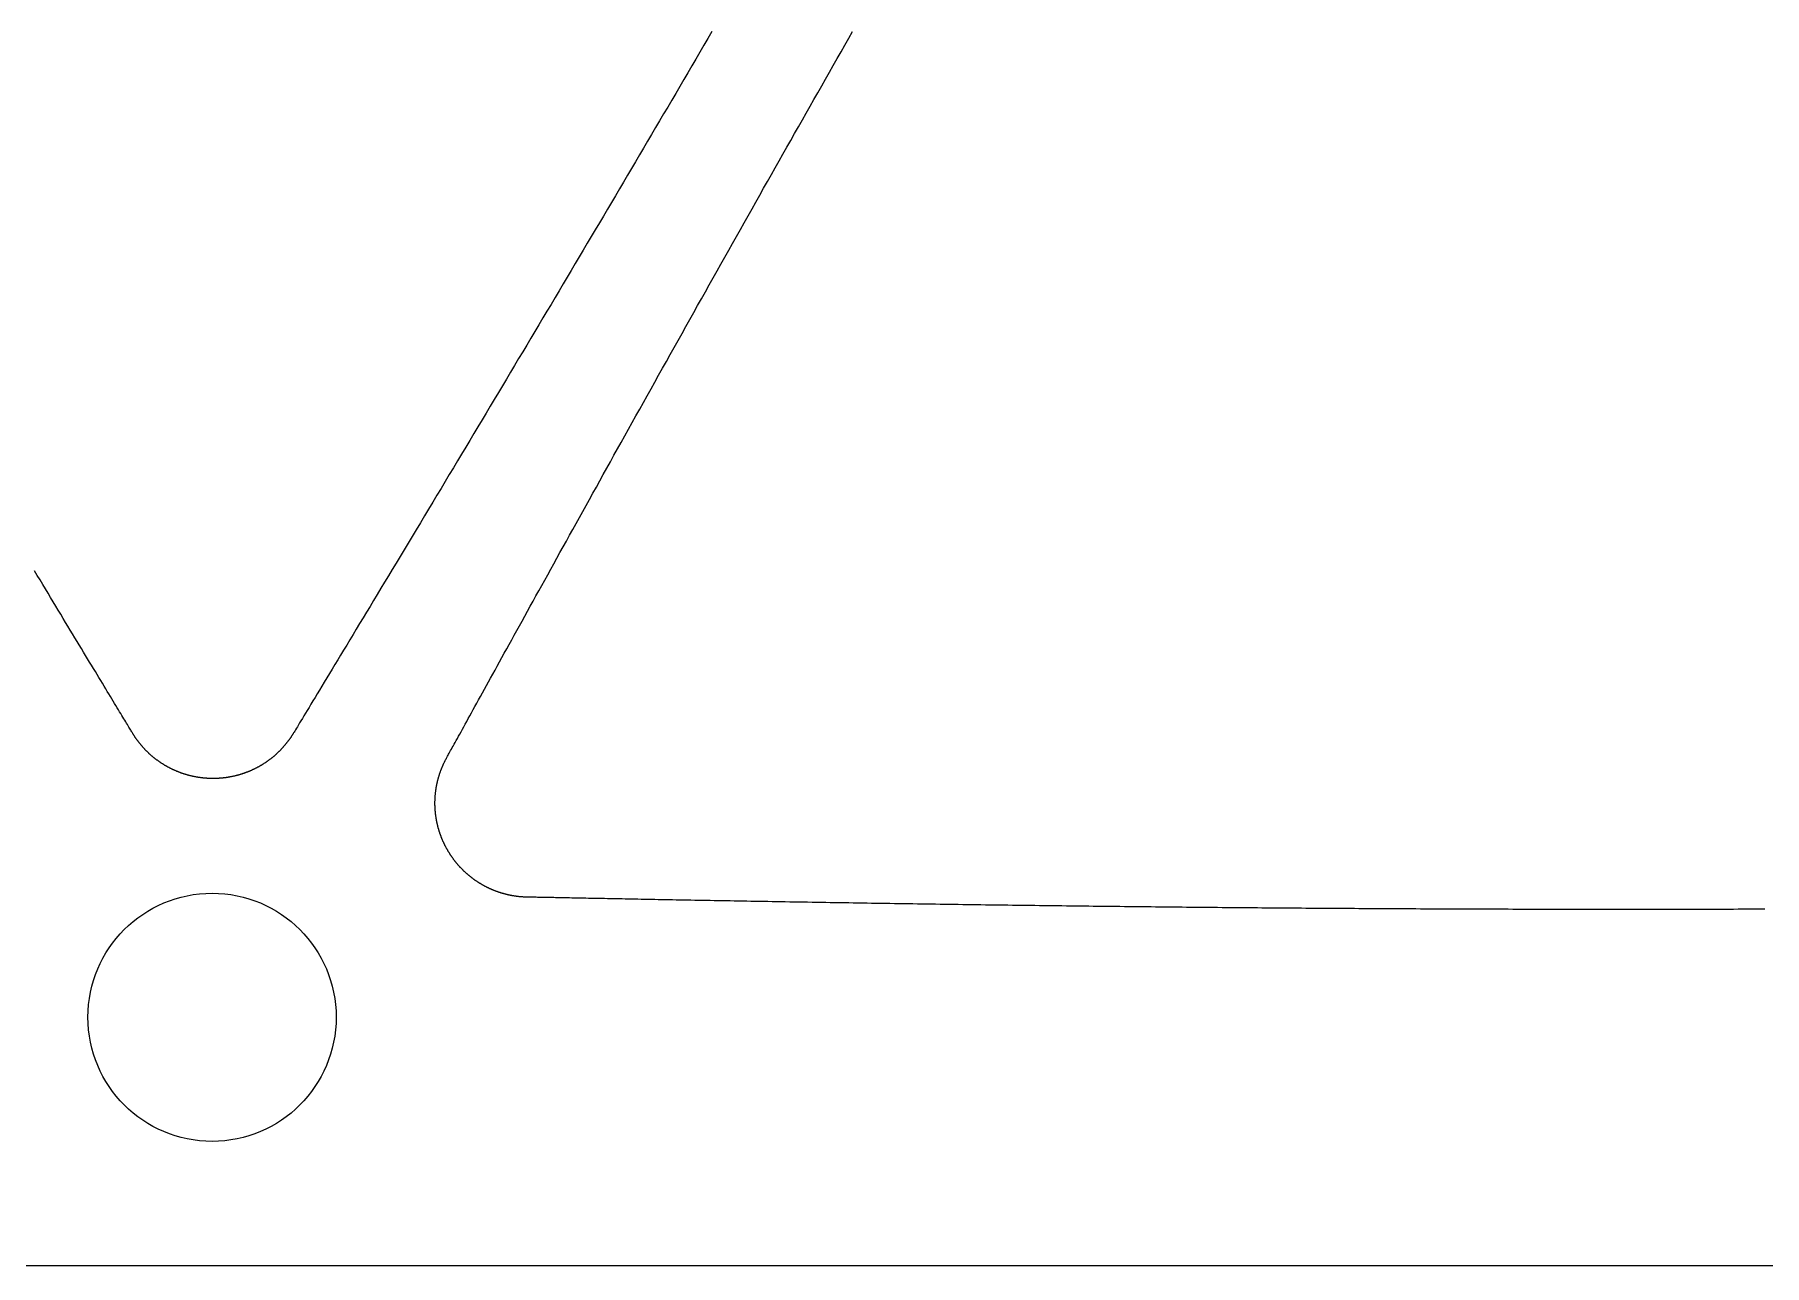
# Model space of a CAD drawing. Extents: x -3 to 136, y 0 to 121.
# Drawn here: x 31.19 to 52.1, y 0 to 14.88 of the extents above; entities that cross this region are included whole.
import ezdxf

# ---------------------------------------------------------------- set-up
doc = ezdxf.new("R2010")
doc.units = 0
doc.layers.get('0').update_dxf_attribs({"linetype": 'CONTINUOUS'})

msp = doc.modelspace()

# ---------------------------------------------------------------- linework, layer by layer
msp.add_lwpolyline([(69.26408, 119.9689, 0.57735027), (64.06792, 119.9689), (-2.59808, 4.5, 0.57735027), (0, 0), (133.332, 0, 0.57735027), (135.93008, 4.5)], format="xyb", close=True)
for points in [[(39.3755, 14.9167, 0), (39.327, 14.8338, 0), (39.2784, 14.7508, 0), (39.2297, 14.6678, 0), (39.1811, 14.5847, 0), (39.1323, 14.5016, 0), (39.0836, 14.4184, 0), (39.0348, 14.3354, 0), (38.9861, 14.2524, 0), (38.9374, 14.1694, 0), (38.8887, 14.0866, 0), (38.84, 14.0037, 0), (38.7914, 13.921, 0), (38.7427, 13.8383, 0), (38.6941, 13.7557, 0), (38.6455, 13.6731, 0), (38.5969, 13.5905, 0), (38.5483, 13.5081, 0), (38.4997, 13.4256, 0), (38.4511, 13.3432, 0), (38.4025, 13.2609, 0), (38.3539, 13.1785, 0), (38.3054, 13.0963, 0), (38.2568, 13.014, 0), (38.2082, 12.9318, 0), (38.1596, 12.8496, 0), (38.1111, 12.7674, 0), (38.0625, 12.6853, 0), (38.0139, 12.6032, 0), (37.9653, 12.5211, 0), (37.9167, 12.439, 0), (37.868, 12.357, 0), (37.8194, 12.2749, 0), (37.7708, 12.1929, 0), (37.7221, 12.1109, 0), (37.6735, 12.0288, 0), (37.6248, 11.9468, 0), (37.5761, 11.8648, 0), (37.5273, 11.7828, 0), (37.4786, 11.7008, 0), (37.4298, 11.6187, 0), (37.3811, 11.5367, 0), (37.3322, 11.4547, 0), (37.2834, 11.3726, 0), (37.2346, 11.2906, 0), (37.1857, 11.2085, 0), (37.1368, 11.1264, 0), (37.0878, 11.0443, 0), (37.0388, 10.9621, 0), (36.9898, 10.88, 0), (36.9408, 10.7978, 0), (36.8917, 10.7155, 0), (36.8426, 10.6333, 0), (36.7934, 10.551, 0), (36.7442, 10.4686, 0), (36.695, 10.3863, 0), (36.6457, 10.3039, 0), (36.5964, 10.2214, 0), (36.547, 10.1389, 0), (36.4976, 10.0564, 0), (36.4482, 9.97377, 0), (36.3987, 9.89111, 0), (36.3491, 9.80841, 0), (36.2995, 9.72564, 0), (36.2499, 9.64282, 0), (36.2002, 9.55993, 0), (36.1504, 9.47698, 0), (36.1006, 9.39396, 0), (36.0507, 9.31087, 0), (36.0008, 9.22772, 0), (35.9508, 9.14449, 0), (35.9007, 9.06118, 0), (35.8506, 8.9778, 0), (35.8007, 8.89473, 0), (35.7512, 8.81243, 0), (35.7022, 8.73093, 0), (35.6536, 8.65026, 0), (35.6056, 8.57046, 0), (35.5581, 8.49156, 0), (35.5111, 8.41359, 0), (35.4648, 8.33659, 0), (35.419, 8.2606, 0), (35.3738, 8.18563, 0), (35.3293, 8.11174, 0), (35.2854, 8.03895, 0), (35.2422, 7.9673, 0), (35.1996, 7.89681, 0), (35.1579, 7.82753, 0), (35.1168, 7.75949, 0), (35.0765, 7.69272, 0), (35.037, 7.62725, 0), (34.9983, 7.56312, 0), (34.9604, 7.50036, 0), (34.9233, 7.43901, 0), (34.8871, 7.3791, 0), (34.8518, 7.32066, 0), (34.8174, 7.26373, 0), (34.784, 7.20833, 0), (34.7514, 7.15451, 0), (34.7199, 7.1023, 0), (34.6893, 7.05173, 0), (34.6598, 7.00283, 0), (34.6312, 6.95565, 0), (34.6038, 6.9102, 0), (34.5774, 6.86653, 0), (34.5521, 6.82467, 0), (34.5279, 6.78465, 0), (34.5048, 6.74651, 0), (34.4829, 6.71029, 0), (34.4622, 6.676, 0), (34.4427, 6.64369, 0), (34.4244, 6.6134, 0), (34.4073, 6.58514, 0), (34.3915, 6.55897, 0), (34.377, 6.53491, 0), (34.3637, 6.513, 0), (34.3518, 6.49326, 0), (34.3413, 6.47574, 0), (34.3321, 6.46047, 0), (34.3243, 6.44748, 0), (34.3179, 6.4368, 0)], [(36.1697, 6.1384, 0), (36.1743, 6.14659, 0), (36.1796, 6.15613, 0), (36.1856, 6.16699, 0), (36.1924, 6.17916, 0), (36.1998, 6.19264, 0), (36.208, 6.20742, 0), (36.2168, 6.22347, 0), (36.2264, 6.2408, 0), (36.2366, 6.25939, 0), (36.2476, 6.27923, 0), (36.2592, 6.30031, 0), (36.2715, 6.32261, 0), (36.2844, 6.34613, 0), (36.298, 6.37085, 0), (36.3123, 6.39677, 0), (36.3272, 6.42387, 0), (36.3428, 6.45214, 0), (36.359, 6.48157, 0), (36.3758, 6.51216, 0), (36.3933, 6.54388, 0), (36.4114, 6.57672, 0), (36.4301, 6.61068, 0), (36.4494, 6.64575, 0), (36.4693, 6.68191, 0), (36.4898, 6.71915, 0), (36.5109, 6.75747, 0), (36.5325, 6.79684, 0), (36.5548, 6.83727, 0), (36.5776, 6.87873, 0), (36.601, 6.92122, 0), (36.625, 6.96472, 0), (36.6495, 7.00923, 0), (36.6746, 7.05474, 0), (36.7002, 7.10122, 0), (36.7264, 7.14868, 0), (36.7531, 7.1971, 0), (36.7803, 7.24646, 0), (36.808, 7.29677, 0), (36.8363, 7.348, 0), (36.8651, 7.40015, 0), (36.8943, 7.4532, 0), (36.9241, 7.50714, 0), (36.9543, 7.56197, 0), (36.9851, 7.61767, 0), (37.0163, 7.67423, 0), (37.048, 7.73164, 0), (37.0802, 7.78988, 0), (37.1128, 7.84896, 0), (37.1459, 7.90884, 0), (37.1795, 7.96954, 0), (37.2134, 8.03102, 0), (37.2479, 8.09329, 0), (37.2827, 8.15633, 0), (37.318, 8.22013, 0), (37.3537, 8.28468, 0), (37.3899, 8.34997, 0), (37.4264, 8.41598, 0), (37.4634, 8.48271, 0), (37.5007, 8.55015, 0), (37.5384, 8.61828, 0), (37.5766, 8.68709, 0), (37.6151, 8.75657, 0), (37.6539, 8.82671, 0), (37.6932, 8.8975, 0), (37.7328, 8.96893, 0), (37.7728, 9.04098, 0), (37.8131, 9.11365, 0), (37.8538, 9.18693, 0), (37.8948, 9.26079, 0), (37.9361, 9.33524, 0), (37.9778, 9.41027, 0), (38.0198, 9.48585, 0), (38.0621, 9.56198, 0), (38.1048, 9.63865, 0), (38.1477, 9.71584, 0), (38.1909, 9.79355, 0), (38.2345, 9.87177, 0), (38.2783, 9.95047, 0), (38.3224, 10.0297, 0), (38.3668, 10.1093, 0), (38.4114, 10.1894, 0), (38.4563, 10.27, 0), (38.5015, 10.351, 0), (38.5469, 10.4325, 0), (38.5926, 10.5143, 0), (38.6385, 10.5966, 0), (38.6846, 10.6792, 0), (38.731, 10.7622, 0), (38.7776, 10.8456, 0), (38.8245, 10.9294, 0), (38.8715, 11.0135, 0), (38.9187, 11.0979, 0), (38.9659, 11.1823, 0), (39.0131, 11.2666, 0), (39.0603, 11.3509, 0), (39.1075, 11.435, 0), (39.1546, 11.5191, 0), (39.2017, 11.6031, 0), (39.2488, 11.6871, 0), (39.2959, 11.7709, 0), (39.3429, 11.8547, 0), (39.3899, 11.9385, 0), (39.4369, 12.0221, 0), (39.4839, 12.1057, 0), (39.5309, 12.1893, 0), (39.5778, 12.2728, 0), (39.6248, 12.3562, 0), (39.6717, 12.4395, 0), (39.7186, 12.5228, 0), (39.7655, 12.606, 0), (39.8123, 12.6892, 0), (39.8592, 12.7723, 0), (39.9061, 12.8554, 0), (39.9529, 12.9384, 0), (39.9997, 13.0213, 0), (40.0465, 13.1042, 0), (40.0933, 13.1871, 0), (40.1401, 13.2699, 0), (40.1869, 13.3526, 0), (40.2337, 13.4354, 0), (40.2805, 13.518, 0), (40.3273, 13.6006, 0), (40.374, 13.6832, 0), (40.4208, 13.7657, 0), (40.4676, 13.8482, 0), (40.5143, 13.9307, 0), (40.5611, 14.0131, 0), (40.6078, 14.0955, 0), (40.6546, 14.1778, 0), (40.7013, 14.2601, 0), (40.7481, 14.3424, 0), (40.7948, 14.4247, 0), (40.8416, 14.5069, 0), (40.8884, 14.5891, 0), (40.9351, 14.6712, 0), (40.9819, 14.7533, 0), (41.0287, 14.8354, 0), (41.0754, 14.9175, 0)], [(32.3706, 6.4368, 0), (32.3663, 6.44405, 0), (32.3613, 6.45233, 0), (32.3557, 6.46161, 0), (32.3495, 6.47191, 0), (32.3427, 6.4832, 0), (32.3353, 6.49549, 0), (32.3273, 6.50876, 0), (32.3187, 6.52302, 0), (32.3095, 6.53824, 0), (32.2997, 6.55444, 0), (32.2894, 6.5716, 0), (32.2784, 6.58971, 0), (32.2669, 6.60877, 0), (32.2548, 6.62877, 0), (32.2421, 6.6497, 0), (32.2289, 6.67156, 0), (32.2151, 6.69435, 0), (32.2008, 6.71805, 0), (32.1859, 6.74266, 0), (32.1705, 6.76817, 0), (32.1545, 6.79458, 0), (32.138, 6.82188, 0), (32.1209, 6.85006, 0), (32.1034, 6.87911, 0), (32.0853, 6.90904, 0), (32.0666, 6.93983, 0), (32.0475, 6.97148, 0), (32.0278, 7.00397, 0), (32.0077, 7.03732, 0), (31.987, 7.07149, 0), (31.9658, 7.1065, 0), (31.9442, 7.14234, 0), (31.922, 7.17899, 0), (31.8994, 7.21645, 0), (31.8762, 7.25472, 0), (31.8526, 7.29379, 0), (31.8285, 7.33364, 0), (31.804, 7.37429, 0), (31.7789, 7.41571, 0), (31.7535, 7.45791, 0), (31.7275, 7.50087, 0), (31.7011, 7.54459, 0), (31.6743, 7.58906, 0), (31.647, 7.63428, 0), (31.6192, 7.68024, 0), (31.591, 7.72693, 0), (31.5624, 7.77435, 0), (31.5334, 7.82249, 0), (31.5039, 7.87134, 0), (31.474, 7.92091, 0), (31.4437, 7.97117, 0), (31.413, 8.02212, 0), (31.3819, 8.07377, 0), (31.3503, 8.12609, 0), (31.3184, 8.17909, 0), (31.2861, 8.23276, 0), (31.2533, 8.28709, 0), (31.2202, 8.34208, 0), (31.1867, 8.39772, 0)], [(34.3179, 6.4368, 0), (34.3152, 6.4323, 0), (34.3125, 6.42782, 0), (34.3097, 6.42335, 0), (34.307, 6.41889, 0), (34.3042, 6.41444, 0), (34.3014, 6.41001, 0), (34.2986, 6.4056, 0), (34.2957, 6.40119, 0), (34.2929, 6.3968, 0), (34.29, 6.39243, 0), (34.2871, 6.38807, 0), (34.2841, 6.38372, 0), (34.2812, 6.37939, 0), (34.2782, 6.37507, 0), (34.2752, 6.37076, 0), (34.2722, 6.36647, 0), (34.2692, 6.36219, 0), (34.2662, 6.35793, 0), (34.2631, 6.35368, 0), (34.26, 6.34945, 0), (34.2569, 6.34523, 0), (34.2538, 6.34103, 0), (34.2506, 6.33684, 0), (34.2475, 6.33266, 0), (34.2443, 6.3285, 0), (34.2411, 6.32436, 0), (34.2379, 6.32023, 0), (34.2346, 6.31611, 0), (34.2314, 6.31201, 0), (34.2281, 6.30793, 0), (34.2248, 6.30386, 0), (34.2215, 6.2998, 0), (34.2182, 6.29577, 0), (34.2148, 6.29174, 0), (34.2114, 6.28773, 0), (34.208, 6.28374, 0), (34.2046, 6.27977, 0), (34.2012, 6.2758, 0), (34.1978, 6.27186, 0), (34.1943, 6.26793, 0), (34.1908, 6.26402, 0), (34.1873, 6.26012, 0), (34.1838, 6.25624, 0), (34.1803, 6.25237, 0), (34.1767, 6.24852, 0), (34.1731, 6.24469, 0), (34.1695, 6.24087, 0), (34.1659, 6.23707, 0), (34.1623, 6.23328, 0), (34.1586, 6.22952, 0), (34.155, 6.22577, 0), (34.1513, 6.22203, 0), (34.1476, 6.21831, 0), (34.1439, 6.21461, 0), (34.1401, 6.21093, 0), (34.1364, 6.20726, 0), (34.1326, 6.20361, 0), (34.1288, 6.19998, 0), (34.125, 6.19637, 0), (34.1212, 6.19277, 0), (34.1174, 6.1892, 0), (34.1135, 6.18564, 0), (34.1097, 6.1821, 0), (34.1058, 6.17858, 0), (34.1019, 6.17507, 0), (34.098, 6.17159, 0), (34.094, 6.16812, 0), (34.0901, 6.16468, 0), (34.0861, 6.16125, 0), (34.0821, 6.15784, 0), (34.0781, 6.15444, 0), (34.0741, 6.15107, 0), (34.0701, 6.14772, 0), (34.0661, 6.14438, 0), (34.062, 6.14106, 0), (34.058, 6.13777, 0), (34.0539, 6.13449, 0), (34.0498, 6.13123, 0), (34.0457, 6.12799, 0), (34.0415, 6.12477, 0), (34.0374, 6.12156, 0), (34.0332, 6.11838, 0), (34.029, 6.11522, 0), (34.0249, 6.11207, 0), (34.0207, 6.10895, 0), (34.0164, 6.10584, 0), (34.0122, 6.10275, 0), (34.008, 6.09969, 0), (34.0037, 6.09664, 0), (33.9994, 6.09361, 0), (33.9951, 6.0906, 0), (33.9908, 6.08762, 0), (33.9865, 6.08465, 0), (33.9822, 6.0817, 0), (33.9778, 6.07877, 0), (33.9735, 6.07586, 0), (33.9691, 6.07297, 0), (33.9647, 6.0701, 0), (33.9603, 6.06725, 0), (33.9559, 6.06443, 0), (33.9515, 6.06162, 0), (33.9471, 6.05883, 0), (33.9426, 6.05606, 0), (33.9381, 6.05331, 0), (33.9337, 6.05059, 0), (33.9292, 6.04788, 0), (33.9247, 6.04519, 0), (33.9201, 6.04253, 0), (33.9156, 6.03988, 0), (33.9111, 6.03726, 0), (33.9065, 6.03465, 0), (33.9019, 6.03207, 0), (33.8974, 6.02951, 0), (33.8928, 6.02697, 0), (33.8882, 6.02446, 0), (33.8836, 6.02196, 0), (33.8789, 6.01949, 0), (33.8743, 6.01704, 0), (33.8697, 6.01461, 0), (33.865, 6.0122, 0), (33.8604, 6.00982, 0), (33.8557, 6.00745, 0), (33.851, 6.00511, 0), (33.8463, 6.00279, 0), (33.8416, 6.00049, 0), (33.8369, 5.99822, 0), (33.8322, 5.99596, 0), (33.8274, 5.99373, 0), (33.8227, 5.99152, 0), (33.818, 5.98933, 0), (33.8132, 5.98717, 0), (33.8084, 5.98502, 0), (33.8036, 5.9829, 0), (33.7989, 5.9808, 0), (33.7941, 5.97873, 0), (33.7893, 5.97667, 0), (33.7844, 5.97464, 0), (33.7796, 5.97263, 0), (33.7748, 5.97064, 0), (33.7699, 5.96868, 0), (33.7651, 5.96674, 0), (33.7602, 5.96482, 0), (33.7554, 5.96292, 0), (33.7505, 5.96104, 0), (33.7456, 5.95919, 0), (33.7407, 5.95736, 0), (33.7358, 5.95555, 0), (33.7309, 5.95377, 0), (33.726, 5.952, 0), (33.721, 5.95026, 0), (33.7161, 5.94855, 0), (33.7112, 5.94685, 0), (33.7062, 5.94518, 0), (33.7013, 5.94353, 0), (33.6963, 5.9419, 0), (33.6913, 5.9403, 0), (33.6864, 5.93872, 0), (33.6814, 5.93716, 0), (33.6764, 5.93563, 0), (33.6714, 5.93411, 0), (33.6664, 5.93263, 0), (33.6613, 5.93116, 0), (33.6563, 5.92972, 0), (33.6513, 5.9283, 0), (33.6463, 5.9269, 0), (33.6412, 5.92552, 0), (33.6362, 5.92417, 0), (33.6311, 5.92284, 0), (33.626, 5.92154, 0), (33.621, 5.92026, 0), (33.6159, 5.919, 0), (33.6108, 5.91776, 0), (33.6057, 5.91655, 0), (33.6006, 5.91536, 0), (33.5955, 5.9142, 0), (33.5904, 5.91305, 0), (33.5853, 5.91193, 0), (33.5802, 5.91084, 0), (33.5751, 5.90977, 0), (33.57, 5.90872, 0), (33.5648, 5.90769, 0), (33.5597, 5.90669, 0), (33.5545, 5.90571, 0), (33.5494, 5.90476, 0), (33.5442, 5.90382, 0), (33.5391, 5.90292, 0), (33.5339, 5.90203, 0), (33.5287, 5.90117, 0), (33.5236, 5.90033, 0), (33.5184, 5.89952, 0), (33.5132, 5.89873, 0), (33.508, 5.89797, 0), (33.5028, 5.89722, 0), (33.4976, 5.8965, 0), (33.4924, 5.89581, 0), (33.4872, 5.89514, 0), (33.482, 5.89449, 0), (33.4768, 5.89387, 0), (33.4716, 5.89327, 0), (33.4664, 5.8927, 0), (33.4612, 5.89215, 0), (33.456, 5.89162, 0), (33.4507, 5.89112, 0), (33.4455, 5.89064, 0), (33.4403, 5.89019, 0), (33.4351, 5.88976, 0), (33.4299, 5.88936, 0), (33.4246, 5.88897, 0), (33.4194, 5.88862, 0), (33.4142, 5.88828, 0), (33.409, 5.88797, 0), (33.4038, 5.88769, 0), (33.3985, 5.88743, 0), (33.3933, 5.88719, 0), (33.3881, 5.88698, 0), (33.3828, 5.88679, 0), (33.3776, 5.88662, 0), (33.3724, 5.88648, 0), (33.3672, 5.88636, 0), (33.3619, 5.88627, 0), (33.3567, 5.8862, 0), (33.3515, 5.88616, 0), (33.3463, 5.88614, 0), (33.341, 5.88614, 0), (33.3358, 5.88617, 0), (33.3306, 5.88622, 0), (33.3254, 5.88629, 0), (33.3201, 5.88639, 0), (33.3149, 5.88651, 0), (33.3097, 5.88666, 0), (33.3045, 5.88683, 0), (33.2992, 5.88702, 0), (33.294, 5.88724, 0), (33.2888, 5.88749, 0), (33.2836, 5.88775, 0), (33.2784, 5.88804, 0), (33.2732, 5.88836, 0), (33.2679, 5.88869, 0), (33.2627, 5.88906, 0), (33.2575, 5.88944, 0), (33.2523, 5.88985, 0), (33.2471, 5.89028, 0), (33.2419, 5.89074, 0), (33.2367, 5.89122, 0), (33.2315, 5.89173, 0), (33.2263, 5.89226, 0), (33.2211, 5.89281, 0), (33.2159, 5.89339, 0), (33.2107, 5.89399, 0), (33.2055, 5.89461, 0), (33.2003, 5.89526, 0), (33.1952, 5.89593, 0), (33.19, 5.89663, 0), (33.1848, 5.89735, 0), (33.1796, 5.89809, 0), (33.1745, 5.89886, 0), (33.1693, 5.89965, 0), (33.1641, 5.90047, 0), (33.159, 5.90131, 0), (33.1538, 5.90217, 0), (33.1486, 5.90306, 0), (33.1435, 5.90397, 0), (33.1383, 5.9049, 0), (33.1332, 5.90586, 0), (33.128, 5.90684, 0), (33.1229, 5.90785, 0), (33.1178, 5.90888, 0), (33.1126, 5.90993, 0), (33.1075, 5.91101, 0), (33.1024, 5.91211, 0), (33.0973, 5.91323, 0), (33.0922, 5.91438, 0), (33.0871, 5.91555, 0), (33.082, 5.91675, 0), (33.0769, 5.91797, 0), (33.0718, 5.91921, 0), (33.0667, 5.92047, 0), (33.0616, 5.92177, 0), (33.0565, 5.92308, 0), (33.0514, 5.92442, 0), (33.0464, 5.92578, 0), (33.0413, 5.92716, 0), (33.0363, 5.92857, 0), (33.0312, 5.93, 0), (33.0262, 5.93145, 0), (33.0211, 5.93293, 0), (33.0161, 5.93442, 0), (33.0111, 5.93594, 0), (33.0061, 5.93749, 0), (33.0011, 5.93906, 0), (32.9961, 5.94065, 0), (32.9911, 5.94226, 0), (32.9862, 5.94389, 0), (32.9812, 5.94555, 0), (32.9762, 5.94723, 0), (32.9713, 5.94893, 0), (32.9664, 5.95066, 0), (32.9614, 5.95241, 0), (32.9565, 5.95418, 0), (32.9516, 5.95597, 0), (32.9467, 5.95778, 0), (32.9418, 5.95962, 0), (32.9369, 5.96148, 0), (32.932, 5.96336, 0), (32.9272, 5.96527, 0), (32.9223, 5.96719, 0), (32.9174, 5.96914, 0), (32.9126, 5.97111, 0), (32.9078, 5.9731, 0), (32.9029, 5.97512, 0), (32.8981, 5.97716, 0), (32.8933, 5.97921, 0), (32.8885, 5.98129, 0), (32.8838, 5.9834, 0), (32.879, 5.98552, 0), (32.8742, 5.98767, 0), (32.8695, 5.98984, 0), (32.8647, 5.99203, 0), (32.86, 5.99424, 0), (32.8553, 5.99647, 0), (32.8506, 5.99873, 0), (32.8459, 6.001, 0), (32.8412, 6.0033, 0), (32.8365, 6.00562, 0), (32.8318, 6.00796, 0), (32.8272, 6.01033, 0), (32.8225, 6.01271, 0), (32.8179, 6.01512, 0), (32.8132, 6.01754, 0), (32.8086, 6.01999, 0), (32.804, 6.02246, 0), (32.7994, 6.02495, 0), (32.7949, 6.02747, 0), (32.7903, 6.03, 0), (32.7857, 6.03255, 0), (32.7812, 6.03513, 0), (32.7766, 6.03773, 0), (32.7721, 6.04035, 0), (32.7676, 6.04299, 0), (32.7631, 6.04565, 0), (32.7586, 6.04833, 0), (32.7541, 6.05103, 0), (32.7497, 6.05375, 0), (32.7452, 6.0565, 0), (32.7408, 6.05926, 0), (32.7363, 6.06205, 0), (32.7319, 6.06485, 0), (32.7275, 6.06768, 0), (32.7231, 6.07053, 0), (32.7188, 6.0734, 0), (32.7144, 6.07629, 0), (32.71, 6.0792, 0), (32.7057, 6.08213, 0), (32.7014, 6.08508, 0), (32.6971, 6.08805, 0), (32.6928, 6.09104, 0), (32.6885, 6.09405, 0), (32.6842, 6.09708, 0), (32.6799, 6.10014, 0), (32.6757, 6.10321, 0), (32.6714, 6.1063, 0), (32.6672, 6.10942, 0), (32.663, 6.11255, 0), (32.6588, 6.1157, 0), (32.6546, 6.11887, 0), (32.6505, 6.12207, 0), (32.6463, 6.12528, 0), (32.6422, 6.1285, 0), (32.6381, 6.13175, 0), (32.634, 6.13501, 0), (32.6299, 6.1383, 0), (32.6258, 6.1416, 0), (32.6218, 6.14492, 0), (32.6178, 6.14826, 0), (32.6137, 6.15161, 0), (32.6097, 6.15499, 0), (32.6057, 6.15838, 0), (32.6018, 6.16179, 0), (32.5978, 6.16522, 0), (32.5939, 6.16866, 0), (32.59, 6.17212, 0), (32.5861, 6.17561, 0), (32.5822, 6.1791, 0), (32.5783, 6.18262, 0), (32.5744, 6.18615, 0), (32.5706, 6.1897, 0), (32.5668, 6.19327, 0), (32.563, 6.19686, 0), (32.5592, 6.20046, 0), (32.5554, 6.20408, 0), (32.5517, 6.20772, 0), (32.5479, 6.21137, 0), (32.5442, 6.21504, 0), (32.5405, 6.21873, 0), (32.5368, 6.22244, 0), (32.5332, 6.22616, 0), (32.5295, 6.2299, 0), (32.5259, 6.23365, 0), (32.5223, 6.23742, 0), (32.5187, 6.24121, 0), (32.5151, 6.24502, 0), (32.5115, 6.24884, 0), (32.508, 6.25267, 0), (32.5045, 6.25653, 0), (32.501, 6.2604, 0), (32.4975, 6.26428, 0), (32.494, 6.26819, 0), (32.4905, 6.27211, 0), (32.4871, 6.27604, 0), (32.4837, 6.27999, 0), (32.4803, 6.28396, 0), (32.4769, 6.28794, 0), (32.4736, 6.29194, 0), (32.4702, 6.29595, 0), (32.4669, 6.29998, 0), (32.4636, 6.30402, 0), (32.4603, 6.30808, 0), (32.457, 6.31216, 0), (32.4538, 6.31625, 0), (32.4505, 6.32036, 0), (32.4473, 6.32448, 0), (32.4441, 6.32862, 0), (32.441, 6.33277, 0), (32.4378, 6.33694, 0), (32.4347, 6.34112, 0), (32.4315, 6.34531, 0), (32.4284, 6.34953, 0), (32.4254, 6.35375, 0), (32.4223, 6.35799, 0), (32.4193, 6.36225, 0), (32.4162, 6.36652, 0), (32.4132, 6.37081, 0), (32.4103, 6.37511, 0), (32.4073, 6.37942, 0), (32.4044, 6.38375, 0), (32.4014, 6.38809, 0), (32.3985, 6.39245, 0), (32.3957, 6.39682, 0), (32.3928, 6.40121, 0), (32.3899, 6.40561, 0), (32.3871, 6.41002, 0), (32.3843, 6.41445, 0), (32.3815, 6.41889, 0), (32.3788, 6.42335, 0), (32.376, 6.42782, 0), (32.3733, 6.4323, 0), (32.3706, 6.4368, 0)], [(37.1434, 4.45199, 0), (37.1382, 4.45208, 0), (37.1329, 4.45219, 0), (37.1277, 4.45233, 0), (37.1224, 4.4525, 0), (37.1172, 4.45269, 0), (37.1119, 4.4529, 0), (37.1067, 4.45314, 0), (37.1015, 4.4534, 0), (37.0962, 4.45369, 0), (37.091, 4.454, 0), (37.0858, 4.45434, 0), (37.0805, 4.4547, 0), (37.0753, 4.45508, 0), (37.0701, 4.45549, 0), (37.0649, 4.45592, 0), (37.0597, 4.45638, 0), (37.0544, 4.45686, 0), (37.0492, 4.45737, 0), (37.044, 4.4579, 0), (37.0388, 4.45845, 0), (37.0336, 4.45903, 0), (37.0284, 4.45963, 0), (37.0232, 4.46026, 0), (37.018, 4.46091, 0), (37.0128, 4.46159, 0), (37.0076, 4.46229, 0), (37.0024, 4.46301, 0), (36.9972, 4.46376, 0), (36.9921, 4.46453, 0), (36.9869, 4.46533, 0), (36.9817, 4.46615, 0), (36.9766, 4.46699, 0), (36.9714, 4.46786, 0), (36.9662, 4.46875, 0), (36.9611, 4.46967, 0), (36.9559, 4.47061, 0), (36.9508, 4.47157, 0), (36.9456, 4.47256, 0), (36.9405, 4.47357, 0), (36.9353, 4.47461, 0), (36.9302, 4.47567, 0), (36.9251, 4.47675, 0), (36.92, 4.47786, 0), (36.9148, 4.47899, 0), (36.9097, 4.48015, 0), (36.9046, 4.48133, 0), (36.8995, 4.48253, 0), (36.8944, 4.48376, 0), (36.8893, 4.48501, 0), (36.8843, 4.48628, 0), (36.8792, 4.48758, 0), (36.8741, 4.4889, 0), (36.869, 4.49025, 0), (36.864, 4.49162, 0), (36.8589, 4.49301, 0), (36.8538, 4.49443, 0), (36.8488, 4.49587, 0), (36.8438, 4.49733, 0), (36.8387, 4.49882, 0), (36.8337, 4.50033, 0), (36.8287, 4.50186, 0), (36.8237, 4.50342, 0), (36.8187, 4.50499, 0), (36.8137, 4.5066, 0), (36.8087, 4.50822, 0), (36.8037, 4.50987, 0), (36.7988, 4.51154, 0), (36.7938, 4.51323, 0), (36.7889, 4.51495, 0), (36.7839, 4.51669, 0), (36.779, 4.51845, 0), (36.7741, 4.52024, 0), (36.7691, 4.52204, 0), (36.7642, 4.52387, 0), (36.7593, 4.52573, 0), (36.7545, 4.5276, 0), (36.7496, 4.5295, 0), (36.7447, 4.53142, 0), (36.7398, 4.53336, 0), (36.735, 4.53533, 0), (36.7301, 4.53732, 0), (36.7253, 4.53933, 0), (36.7205, 4.54136, 0), (36.7157, 4.54341, 0), (36.7108, 4.54549, 0), (36.706, 4.54759, 0), (36.7013, 4.54971, 0), (36.6965, 4.55185, 0), (36.6917, 4.55402, 0), (36.6869, 4.55621, 0), (36.6822, 4.55842, 0), (36.6775, 4.56065, 0), (36.6727, 4.56291, 0), (36.668, 4.56518, 0), (36.6633, 4.56748, 0), (36.6586, 4.5698, 0), (36.6539, 4.57214, 0), (36.6492, 4.57451, 0), (36.6446, 4.57689, 0), (36.6399, 4.5793, 0), (36.6353, 4.58173, 0), (36.6306, 4.58418, 0), (36.626, 4.58665, 0), (36.6214, 4.58914, 0), (36.6168, 4.59166, 0), (36.6122, 4.5942, 0), (36.6076, 4.59676, 0), (36.6031, 4.59934, 0), (36.5985, 4.60194, 0), (36.594, 4.60456, 0), (36.5894, 4.6072, 0), (36.5849, 4.60987, 0), (36.5804, 4.61255, 0), (36.5759, 4.61526, 0), (36.5714, 4.61798, 0), (36.567, 4.62072, 0), (36.5625, 4.62349, 0), (36.5581, 4.62627, 0), (36.5537, 4.62908, 0), (36.5492, 4.6319, 0), (36.5448, 4.63475, 0), (36.5405, 4.63761, 0), (36.5361, 4.6405, 0), (36.5317, 4.6434, 0), (36.5274, 4.64632, 0), (36.5231, 4.64926, 0), (36.5188, 4.65223, 0), (36.5145, 4.65521, 0), (36.5102, 4.65821, 0), (36.5059, 4.66123, 0), (36.5016, 4.66427, 0), (36.4974, 4.66733, 0), (36.4932, 4.67041, 0), (36.489, 4.67351, 0), (36.4848, 4.67662, 0), (36.4806, 4.67976, 0), (36.4764, 4.68291, 0), (36.4723, 4.68609, 0), (36.4681, 4.68928, 0), (36.464, 4.69249, 0), (36.4599, 4.69572, 0), (36.4558, 4.69897, 0), (36.4517, 4.70223, 0), (36.4477, 4.70552, 0), (36.4436, 4.70882, 0), (36.4396, 4.71215, 0), (36.4356, 4.71549, 0), (36.4316, 4.71885, 0), (36.4276, 4.72222, 0), (36.4236, 4.72562, 0), (36.4197, 4.72903, 0), (36.4157, 4.73247, 0), (36.4118, 4.73592, 0), (36.4079, 4.73938, 0), (36.404, 4.74287, 0), (36.4001, 4.74637, 0), (36.3963, 4.7499, 0), (36.3924, 4.75343, 0), (36.3886, 4.75699, 0), (36.3848, 4.76057, 0), (36.381, 4.76416, 0), (36.3772, 4.76777, 0), (36.3735, 4.7714, 0), (36.3697, 4.77504, 0), (36.366, 4.77871, 0), (36.3623, 4.78239, 0), (36.3586, 4.78608, 0), (36.3549, 4.7898, 0), (36.3512, 4.79353, 0), (36.3476, 4.79728, 0), (36.344, 4.80104, 0), (36.3404, 4.80483, 0), (36.3368, 4.80862, 0), (36.3332, 4.81244, 0), (36.3296, 4.81627, 0), (36.3261, 4.82012, 0), (36.3226, 4.82399, 0), (36.3191, 4.82787, 0), (36.3156, 4.83177, 0), (36.3121, 4.83569, 0), (36.3086, 4.83962, 0), (36.3052, 4.84357, 0), (36.3018, 4.84754, 0), (36.2984, 4.85152, 0), (36.295, 4.85552, 0), (36.2916, 4.85954, 0), (36.2883, 4.86357, 0), (36.2849, 4.86761, 0), (36.2816, 4.87168, 0), (36.2783, 4.87576, 0), (36.2751, 4.87985, 0), (36.2718, 4.88396, 0), (36.2686, 4.88809, 0), (36.2653, 4.89223, 0), (36.2621, 4.89639, 0), (36.259, 4.90056, 0), (36.2558, 4.90474, 0), (36.2527, 4.90894, 0), (36.2495, 4.91316, 0), (36.2464, 4.91738, 0), (36.2433, 4.92162, 0), (36.2403, 4.92587, 0), (36.2372, 4.93014, 0), (36.2342, 4.93442, 0), (36.2312, 4.93871, 0), (36.2282, 4.94302, 0), (36.2253, 4.94733, 0), (36.2223, 4.95166, 0), (36.2194, 4.95601, 0), (36.2165, 4.96037, 0), (36.2136, 4.96474, 0), (36.2108, 4.96912, 0), (36.2079, 4.97351, 0), (36.2051, 4.97792, 0), (36.2023, 4.98234, 0), (36.1995, 4.98677, 0), (36.1968, 4.99121, 0), (36.1941, 4.99567, 0), (36.1913, 5.00014, 0), (36.1886, 5.00462, 0), (36.186, 5.00911, 0), (36.1833, 5.01362, 0), (36.1807, 5.01813, 0), (36.1781, 5.02266, 0), (36.1755, 5.0272, 0), (36.1729, 5.03175, 0), (36.1704, 5.03631, 0), (36.1678, 5.04089, 0), (36.1653, 5.04547, 0), (36.1629, 5.05007, 0), (36.1604, 5.05468, 0), (36.1579, 5.05929, 0), (36.1555, 5.06392, 0), (36.1531, 5.06856, 0), (36.1507, 5.07322, 0), (36.1484, 5.07788, 0), (36.1461, 5.08255, 0), (36.1437, 5.08724, 0), (36.1414, 5.09193, 0), (36.1392, 5.09664, 0), (36.1369, 5.10135, 0), (36.1347, 5.10608, 0), (36.1325, 5.11081, 0), (36.1303, 5.11556, 0), (36.1281, 5.12032, 0), (36.126, 5.12508, 0), (36.1239, 5.12986, 0), (36.1218, 5.13465, 0), (36.1197, 5.13944, 0), (36.1177, 5.14425, 0), (36.1156, 5.14906, 0), (36.1136, 5.15389, 0), (36.1116, 5.15872, 0), (36.1097, 5.16357, 0), (36.1077, 5.16842, 0), (36.1058, 5.17329, 0), (36.1039, 5.17816, 0), (36.102, 5.18304, 0), (36.1002, 5.18793, 0), (36.0983, 5.19283, 0), (36.0965, 5.19774, 0), (36.0947, 5.20266, 0), (36.093, 5.20758, 0), (36.0912, 5.21252, 0), (36.0895, 5.21746, 0), (36.0878, 5.22241, 0), (36.0861, 5.22737, 0), (36.0845, 5.23234, 0), (36.0829, 5.23732, 0), (36.0812, 5.24231, 0), (36.0797, 5.2473, 0), (36.0781, 5.2523, 0), (36.0766, 5.25731, 0), (36.075, 5.26233, 0), (36.0735, 5.26736, 0), (36.0721, 5.27239, 0), (36.0706, 5.27743, 0), (36.0692, 5.28248, 0), (36.0678, 5.28754, 0), (36.0664, 5.2926, 0), (36.0651, 5.29767, 0), (36.0637, 5.30274, 0), (36.0624, 5.30782, 0), (36.0611, 5.3129, 0), (36.0599, 5.31799, 0), (36.0586, 5.32309, 0), (36.0574, 5.32818, 0), (36.0562, 5.33329, 0), (36.0551, 5.33839, 0), (36.0539, 5.3435, 0), (36.0528, 5.34862, 0), (36.0517, 5.35374, 0), (36.0507, 5.35886, 0), (36.0496, 5.36399, 0), (36.0486, 5.36913, 0), (36.0476, 5.37426, 0), (36.0466, 5.3794, 0), (36.0457, 5.38455, 0), (36.0447, 5.38969, 0), (36.0438, 5.39485, 0), (36.0429, 5.4, 0), (36.0421, 5.40516, 0), (36.0413, 5.41032, 0), (36.0404, 5.41549, 0), (36.0397, 5.42065, 0), (36.0389, 5.42583, 0), (36.0382, 5.431, 0), (36.0374, 5.43618, 0), (36.0368, 5.44136, 0), (36.0361, 5.44654, 0), (36.0354, 5.45173, 0), (36.0348, 5.45692, 0), (36.0342, 5.46211, 0), (36.0337, 5.4673, 0), (36.0331, 5.4725, 0), (36.0326, 5.47769, 0), (36.0321, 5.48289, 0), (36.0316, 5.4881, 0), (36.0312, 5.4933, 0), (36.0307, 5.49851, 0), (36.0303, 5.50372, 0), (36.03, 5.50893, 0), (36.0296, 5.51414, 0), (36.0293, 5.51935, 0), (36.029, 5.52457, 0), (36.0287, 5.52978, 0), (36.0284, 5.535, 0), (36.0282, 5.54022, 0), (36.028, 5.54544, 0), (36.0278, 5.55066, 0), (36.0276, 5.55588, 0), (36.0275, 5.56111, 0), (36.0274, 5.56633, 0), (36.0273, 5.57156, 0), (36.0272, 5.57678, 0), (36.0272, 5.58201, 0), (36.0272, 5.58723, 0), (36.0272, 5.59246, 0), (36.0272, 5.59769, 0), (36.0272, 5.60292, 0), (36.0273, 5.60814, 0), (36.0274, 5.61337, 0), (36.0276, 5.6186, 0), (36.0277, 5.62383, 0), (36.0279, 5.62906, 0), (36.0281, 5.63428, 0), (36.0283, 5.63951, 0), (36.0285, 5.64474, 0), (36.0288, 5.64997, 0), (36.0291, 5.65519, 0), (36.0294, 5.66042, 0), (36.0298, 5.66564, 0), (36.0301, 5.67087, 0), (36.0305, 5.67609, 0), (36.0309, 5.68131, 0), (36.0314, 5.68653, 0), (36.0318, 5.69175, 0), (36.0323, 5.69697, 0), (36.0329, 5.70219, 0), (36.0334, 5.7074, 0), (36.0339, 5.71262, 0), (36.0345, 5.71783, 0), (36.0351, 5.72304, 0), (36.0358, 5.72825, 0), (36.0364, 5.73345, 0), (36.0371, 5.73865, 0), (36.0378, 5.74385, 0), (36.0386, 5.74904, 0), (36.0393, 5.75423, 0), (36.0401, 5.75941, 0), (36.0409, 5.76459, 0), (36.0417, 5.76976, 0), (36.0426, 5.77493, 0), (36.0434, 5.7801, 0), (36.0443, 5.78526, 0), (36.0453, 5.79041, 0), (36.0462, 5.79556, 0), (36.0472, 5.8007, 0), (36.0482, 5.80584, 0), (36.0492, 5.81097, 0), (36.0502, 5.8161, 0), (36.0513, 5.82122, 0), (36.0524, 5.82634, 0), (36.0535, 5.83145, 0), (36.0546, 5.83655, 0), (36.0558, 5.84165, 0), (36.0569, 5.84675, 0), (36.0581, 5.85183, 0), (36.0594, 5.85692, 0), (36.0606, 5.86199, 0), (36.0619, 5.86706, 0), (36.0632, 5.87212, 0), (36.0645, 5.87718, 0), (36.0658, 5.88223, 0), (36.0672, 5.88727, 0), (36.0686, 5.8923, 0), (36.07, 5.89733, 0), (36.0715, 5.90236, 0), (36.0729, 5.90737, 0), (36.0744, 5.91238, 0), (36.0759, 5.91738, 0), (36.0774, 5.92238, 0), (36.079, 5.92736, 0), (36.0806, 5.93234, 0), (36.0822, 5.93732, 0), (36.0838, 5.94228, 0), (36.0854, 5.94724, 0), (36.0871, 5.95219, 0), (36.0888, 5.95713, 0), (36.0905, 5.96207, 0), (36.0922, 5.96699, 0), (36.094, 5.97191, 0), (36.0958, 5.97682, 0), (36.0976, 5.98172, 0), (36.0994, 5.98662, 0), (36.1012, 5.9915, 0), (36.1031, 5.99638, 0), (36.105, 6.00125, 0), (36.1069, 6.00611, 0), (36.1089, 6.01096, 0), (36.1108, 6.0158, 0), (36.1128, 6.02064, 0), (36.1148, 6.02546, 0), (36.1169, 6.03028, 0), (36.1189, 6.03509, 0), (36.121, 6.03989, 0), (36.1231, 6.04467, 0), (36.1252, 6.04945, 0), (36.1274, 6.05423, 0), (36.1295, 6.05899, 0), (36.1317, 6.06374, 0), (36.1339, 6.06848, 0), (36.1362, 6.07321, 0), (36.1384, 6.07793, 0), (36.1407, 6.08265, 0), (36.143, 6.08735, 0), (36.1453, 6.09204, 0), (36.1477, 6.09672, 0), (36.15, 6.1014, 0), (36.1524, 6.10606, 0), (36.1548, 6.11071, 0), (36.1573, 6.11535, 0), (36.1597, 6.11998, 0), (36.1622, 6.1246, 0), (36.1647, 6.12921, 0), (36.1672, 6.13381, 0), (36.1697, 6.1384, 0)], [(52.0999, 4.30581, 0), (52.046, 4.30564, 0), (51.9922, 4.30548, 0), (51.9384, 4.30532, 0), (51.8846, 4.30516, 0), (51.8308, 4.30502, 0), (51.777, 4.30487, 0), (51.7233, 4.30474, 0), (51.6696, 4.30461, 0), (51.6158, 4.30448, 0), (51.5622, 4.30436, 0), (51.5085, 4.30424, 0), (51.4548, 4.30413, 0), (51.4012, 4.30403, 0), (51.3476, 4.30393, 0), (51.294, 4.30383, 0), (51.2404, 4.30375, 0), (51.1868, 4.30366, 0), (51.1332, 4.30359, 0), (51.0797, 4.30351, 0), (51.0262, 4.30345, 0), (50.9727, 4.30338, 0), (50.9192, 4.30333, 0), (50.8657, 4.30328, 0), (50.8122, 4.30323, 0), (50.7587, 4.30319, 0), (50.7053, 4.30316, 0), (50.6519, 4.30313, 0), (50.5985, 4.3031, 0), (50.545, 4.30308, 0), (50.4917, 4.30307, 0), (50.4383, 4.30306, 0), (50.3849, 4.30306, 0), (50.3315, 4.30306, 0), (50.2782, 4.30307, 0), (50.2249, 4.30308, 0), (50.1715, 4.3031, 0), (50.1182, 4.30312, 0), (50.0649, 4.30315, 0), (50.0116, 4.30319, 0), (49.9583, 4.30323, 0), (49.905, 4.30327, 0), (49.8518, 4.30332, 0), (49.7985, 4.30338, 0), (49.7453, 4.30344, 0), (49.692, 4.30351, 0), (49.6388, 4.30358, 0), (49.5856, 4.30366, 0), (49.5323, 4.30374, 0), (49.4791, 4.30383, 0), (49.4259, 4.30392, 0), (49.3727, 4.30402, 0), (49.3195, 4.30412, 0), (49.2663, 4.30423, 0), (49.2131, 4.30434, 0), (49.16, 4.30446, 0), (49.1068, 4.30459, 0), (49.0536, 4.30472, 0), (49.0004, 4.30485, 0), (48.9473, 4.30499, 0), (48.8941, 4.30514, 0), (48.841, 4.30529, 0), (48.7878, 4.30544, 0), (48.7347, 4.3056, 0), (48.6815, 4.30577, 0), (48.6284, 4.30594, 0), (48.5753, 4.30612, 0), (48.5221, 4.3063, 0), (48.469, 4.30649, 0), (48.4158, 4.30668, 0), (48.3627, 4.30688, 0), (48.3096, 4.30708, 0), (48.2564, 4.30729, 0), (48.2033, 4.30751, 0), (48.1502, 4.30773, 0), (48.097, 4.30795, 0), (48.0439, 4.30818, 0), (47.9908, 4.30841, 0), (47.9376, 4.30865, 0), (47.8845, 4.3089, 0), (47.8314, 4.30915, 0), (47.7782, 4.30941, 0), (47.7251, 4.30967, 0), (47.6719, 4.30993, 0), (47.6188, 4.3102, 0), (47.5656, 4.31048, 0), (47.5125, 4.31076, 0), (47.4593, 4.31105, 0), (47.4062, 4.31134, 0), (47.353, 4.31164, 0), (47.2998, 4.31194, 0), (47.2467, 4.31225, 0), (47.1935, 4.31256, 0), (47.1403, 4.31288, 0), (47.0871, 4.3132, 0), (47.0339, 4.31353, 0), (46.9807, 4.31386, 0), (46.9275, 4.3142, 0), (46.8743, 4.31454, 0), (46.8211, 4.31489, 0), (46.7678, 4.31525, 0), (46.7146, 4.3156, 0), (46.6613, 4.31597, 0), (46.6081, 4.31634, 0), (46.5548, 4.31671, 0), (46.5016, 4.31709, 0), (46.4483, 4.31748, 0), (46.395, 4.31787, 0), (46.3417, 4.31826, 0), (46.2884, 4.31866, 0), (46.2351, 4.31907, 0), (46.1817, 4.31948, 0), (46.1284, 4.31989, 0), (46.075, 4.32032, 0), (46.0217, 4.32074, 0), (45.9683, 4.32117, 0), (45.9149, 4.32161, 0), (45.8615, 4.32205, 0), (45.8081, 4.3225, 0), (45.7547, 4.32295, 0), (45.7013, 4.3234, 0), (45.6478, 4.32387, 0), (45.5944, 4.32433, 0), (45.5409, 4.3248, 0), (45.4874, 4.32528, 0), (45.4339, 4.32576, 0), (45.3804, 4.32625, 0), (45.3269, 4.32674, 0), (45.2733, 4.32724, 0), (45.2197, 4.32774, 0), (45.1662, 4.32825, 0), (45.1126, 4.32876, 0), (45.059, 4.32928, 0), (45.0053, 4.3298, 0), (44.9517, 4.33033, 0), (44.898, 4.33086, 0), (44.8444, 4.3314, 0), (44.7907, 4.33194, 0), (44.737, 4.33249, 0), (44.6832, 4.33304, 0), (44.6295, 4.3336, 0), (44.5757, 4.33417, 0), (44.5219, 4.33473, 0), (44.4681, 4.33531, 0), (44.4143, 4.33589, 0), (44.3605, 4.33647, 0), (44.3066, 4.33706, 0), (44.2527, 4.33765, 0), (44.1988, 4.33825, 0), (44.1449, 4.33885, 0), (44.0909, 4.33946, 0), (44.037, 4.34007, 0), (43.983, 4.34069, 0), (43.929, 4.34132, 0), (43.8749, 4.34194, 0), (43.8209, 4.34258, 0), (43.7668, 4.34322, 0), (43.7127, 4.34386, 0), (43.6586, 4.34451, 0), (43.6044, 4.34516, 0), (43.5503, 4.34582, 0), (43.4961, 4.34648, 0), (43.4418, 4.34715, 0), (43.3876, 4.34783, 0), (43.3333, 4.34851, 0), (43.279, 4.34919, 0), (43.2247, 4.34988, 0), (43.1704, 4.35057, 0), (43.116, 4.35127, 0), (43.0616, 4.35197, 0), (43.0072, 4.35268, 0), (42.9527, 4.35339, 0), (42.8982, 4.35411, 0), (42.8437, 4.35484, 0), (42.7892, 4.35556, 0), (42.7346, 4.3563, 0), (42.68, 4.35704, 0), (42.6254, 4.35778, 0), (42.5708, 4.35853, 0), (42.5161, 4.35928, 0), (42.4614, 4.36004, 0), (42.4066, 4.3608, 0), (42.3519, 4.36157, 0), (42.2971, 4.36234, 0), (42.2422, 4.36312, 0), (42.1874, 4.3639, 0), (42.1325, 4.36469, 0), (42.0776, 4.36548, 0), (42.0226, 4.36628, 0), (41.9676, 4.36708, 0), (41.9126, 4.36789, 0), (41.8576, 4.3687, 0), (41.8025, 4.36952, 0), (41.7474, 4.37034, 0), (41.6922, 4.37117, 0), (41.637, 4.372, 0), (41.5818, 4.37283, 0), (41.5266, 4.37368, 0), (41.4713, 4.37452, 0), (41.4159, 4.37537, 0), (41.3606, 4.37623, 0), (41.3052, 4.37709, 0), (41.2498, 4.37796, 0), (41.1943, 4.37883, 0), (41.1388, 4.3797, 0), (41.0833, 4.38058, 0), (41.0277, 4.38147, 0), (40.9721, 4.38236, 0), (40.9165, 4.38326, 0), (40.8608, 4.38416, 0), (40.8052, 4.38506, 0), (40.7497, 4.38596, 0), (40.6946, 4.38687, 0), (40.6396, 4.38777, 0), (40.5848, 4.38868, 0), (40.5303, 4.38958, 0), (40.4761, 4.39049, 0), (40.4221, 4.39139, 0), (40.3683, 4.3923, 0), (40.3148, 4.3932, 0), (40.2616, 4.39411, 0), (40.2086, 4.39501, 0), (40.1559, 4.39591, 0), (40.1034, 4.39681, 0), (40.0513, 4.39771, 0), (39.9994, 4.3986, 0), (39.9478, 4.3995, 0), (39.8965, 4.40039, 0), (39.8456, 4.40128, 0), (39.7949, 4.40217, 0), (39.7445, 4.40306, 0), (39.6945, 4.40394, 0), (39.6447, 4.40482, 0), (39.5953, 4.4057, 0), (39.5463, 4.40657, 0), (39.4975, 4.40744, 0), (39.4491, 4.40831, 0), (39.4011, 4.40918, 0), (39.3534, 4.41004, 0), (39.3061, 4.41089, 0), (39.2591, 4.41175, 0), (39.2125, 4.4126, 0), (39.1663, 4.41344, 0), (39.1204, 4.41428, 0), (39.0749, 4.41511, 0), (39.0298, 4.41594, 0), (38.9851, 4.41677, 0), (38.9408, 4.41759, 0), (38.8969, 4.4184, 0), (38.8535, 4.41921, 0), (38.8104, 4.42002, 0), (38.7677, 4.42081, 0), (38.7255, 4.4216, 0), (38.6837, 4.42239, 0), (38.6423, 4.42317, 0), (38.6014, 4.42394, 0), (38.5609, 4.4247, 0), (38.5208, 4.42546, 0), (38.4812, 4.42621, 0), (38.4421, 4.42696, 0), (38.4034, 4.42769, 0), (38.3652, 4.42842, 0), (38.3275, 4.42915, 0), (38.2902, 4.42986, 0), (38.2535, 4.43056, 0), (38.2172, 4.43126, 0), (38.1814, 4.43195, 0), (38.1461, 4.43263, 0), (38.1113, 4.4333, 0), (38.077, 4.43397, 0), (38.0433, 4.43462, 0), (38.01, 4.43527, 0), (37.9773, 4.4359, 0), (37.9451, 4.43653, 0), (37.9135, 4.43714, 0), (37.8824, 4.43775, 0), (37.8518, 4.43835, 0), (37.8218, 4.43893, 0), (37.7923, 4.43951, 0), (37.7634, 4.44008, 0), (37.735, 4.44063, 0), (37.7073, 4.44117, 0), (37.6801, 4.44171, 0), (37.6534, 4.44223, 0), (37.6274, 4.44274, 0), (37.602, 4.44324, 0), (37.5771, 4.44373, 0), (37.5529, 4.4442, 0), (37.5292, 4.44467, 0), (37.5062, 4.44512, 0), (37.4838, 4.44556, 0), (37.462, 4.44598, 0), (37.4408, 4.4464, 0), (37.4202, 4.4468, 0), (37.4003, 4.44719, 0), (37.3811, 4.44756, 0), (37.3624, 4.44793, 0), (37.3445, 4.44828, 0), (37.3271, 4.44861, 0), (37.3105, 4.44893, 0), (37.2945, 4.44924, 0), (37.2792, 4.44953, 0), (37.2645, 4.44981, 0), (37.2506, 4.45008, 0), (37.2373, 4.45033, 0), (37.2247, 4.45056, 0), (37.2128, 4.45078, 0), (37.2016, 4.45099, 0), (37.1912, 4.45118, 0), (37.1814, 4.45135, 0), (37.1723, 4.45151, 0), (37.164, 4.45165, 0), (37.1564, 4.45178, 0), (37.1495, 4.45189, 0), (37.1434, 4.45199, 0)]]:
    msp.add_polyline3d(points)
msp.add_circle((33.333, 3), 1.5)

doc.saveas('drawing.dxf')
